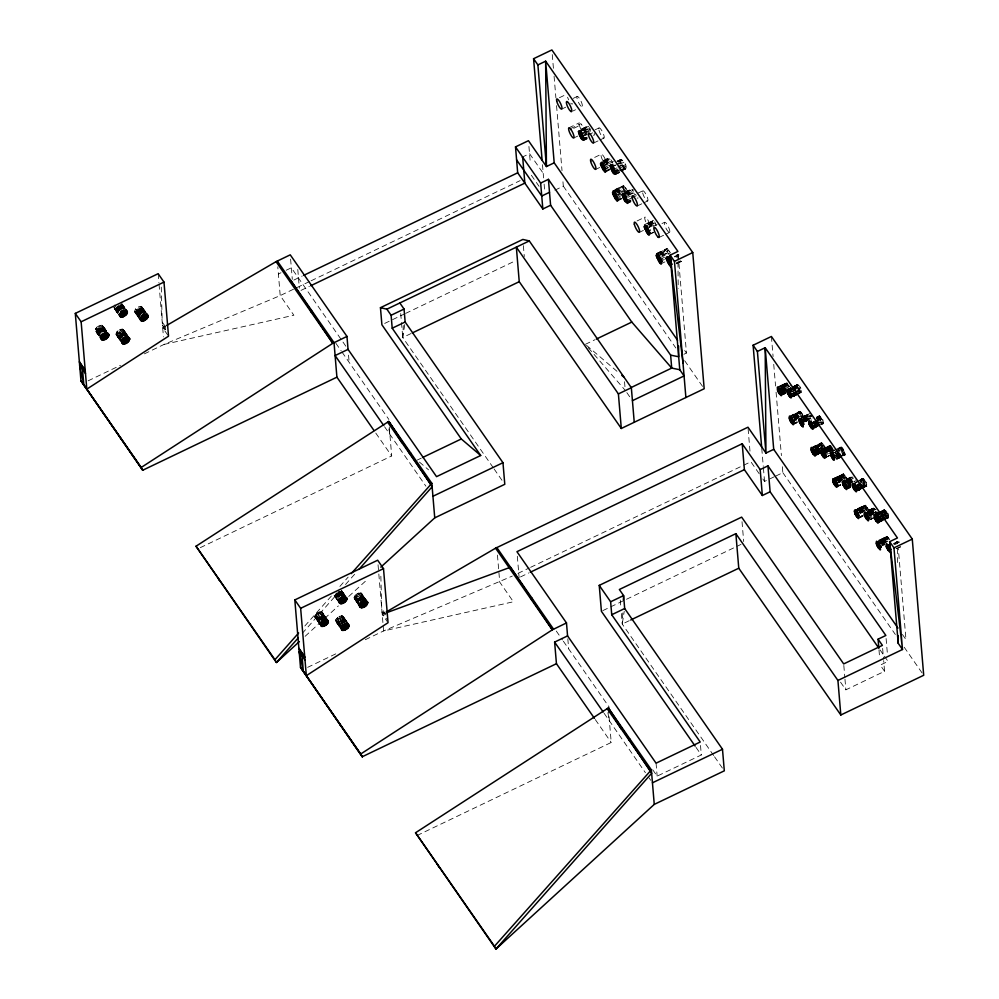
<?xml version="1.0" encoding="UTF-8"?>
<svg xmlns="http://www.w3.org/2000/svg" width="999" height="999" viewBox="0 0 999 999"><rect width="100%" height="100%" fill="white"/><g stroke="black" fill="none" stroke-linecap="round" stroke-linejoin="round"><path stroke-width="0.75" stroke-dasharray="5 3.75" d="M797.277 385.464C802.721 384.215 802.996 402.335 797.277 385.464L793.381 387.662M819.255 415.896C823.651 435.864 826.248 411.925 816.583 417.245M838.286 448.464C842.632 444.255 840.496 454.72 844.954 455.219C845.254 452.085 842.507 444.355 838.336 448.389M862.711 478.409C867.107 498.376 869.717 474.438 860.039 479.757M878.895 514.622L877.996 515.372M881.705 543.556L889.61 539.772L887.437 536.638L886.538 537.4L887.824 541.283L881.243 544.43M625.549 169.53C609.902 148.277 636.113 167.795 621.603 171.416M624.5 191.633C619.343 178.971 629.595 190.747 628.134 195.792M668.231 254.533L666.857 248.601L670.441 252.784L661.226 257.205M676.435 263.786L681.693 261.263L681.93 260.14M493.244 467.707L402.734 337.525L403.296 325.537M713.661 755.519L622.252 624.05L622.814 612.062M106.006 330.357L102.922 325.824C103.684 329.245 98.289 333.092 95.454 330.844L95.342 329.458L97.028 326.96L101.811 325.112L107.929 333.017M127.522 335.477L123.676 329.807C124.438 333.229 119.031 337.075 116.209 334.827L116.084 333.441L117.782 330.944L122.552 329.096L127.835 335.801M320.429 625.024L314.985 617.37C317.807 619.617 323.214 615.771 322.44 612.35L320.479 611.6L318.481 612.187L314.86 615.983L314.985 617.37L320.367 624.962M346.441 621.69L342.744 615.871L348.589 624.275L343.194 616.333C343.956 619.755 338.561 623.601 335.726 621.353L335.614 619.967L337.3 617.469L342.083 615.621L349.026 624.725M411.151 333.491L402.734 337.525L404.932 323.414M629.27 620.679L622.252 624.05L624.225 611.351M124.912 308.778L121.541 304.42L117.919 308.216L114.398 308.516L117.195 312.212M638.124 197.977L637.062 198.127M825.499 450.774C826.51 445.167 817.856 437.699 823.151 448.501M835.414 452.697L834.04 452.385M846.49 481.83C850.174 479.058 838.848 467.307 844.867 479.72M875.249 509.552L869.018 513.274L867.856 508.479L864.972 505.194L866.62 511.013M884.465 509.702C888.86 529.67 891.47 505.731 881.792 511.038M147.565 314.947L141.721 306.556L139.236 306.456L135.502 308.966L134.515 311.413L138.873 318.032M138.299 317.095L134.703 312.038C137.537 314.285 142.932 310.439 142.17 307.018M339.198 601.585L334.59 595.292L337.437 594.742L340.721 591.783L344.255 596.091M367.083 601.473L361.251 593.081L357.742 593.369L355.032 595.491L354.033 597.926L359.228 605.756M358.716 604.882L354.233 598.563C357.055 600.811 362.462 596.965 361.688 593.543M304.845 625.986L331.643 595.729M339.897 586.413L348.151 577.11M302.21 633.428L339.323 591.533M345.517 584.54L356.855 571.74M305.107 636.326L318.868 623.738M324.613 618.506L338.374 605.918M348.701 596.49L367.058 579.72M780.069 390.634L788.798 385.327M790.596 385.589L781.805 390.934L785.813 389.185M793.556 390.609L789.822 392.882L792.457 391.62M794.804 389.847L799.799 386.813L797.165 388.074M797.839 389.373L800.349 387.837L793.768 390.996M794.567 418.144L802.047 413.598L800.424 411.488L791.158 415.871M793.805 419.967L802.597 414.622L802.047 413.598L794.155 417.382M803.096 421.191L811.825 415.884L802.609 420.304M802.334 423.027L809.864 418.431M812.861 423.476L816.608 421.203M817.856 420.454L821.603 418.169L815.022 421.328M814.61 423.788L818.381 421.491M819.642 420.729L822.152 419.193L818.193 421.091M816.857 450.561L824.4 445.979L815.184 450.387L823.85 444.955L815.946 448.738M832.354 447.964L823.613 453.271L832.829 448.863M832.891 448.988L824.1 454.345L828.059 452.46M835.826 453.946L839.56 451.673M840.808 450.911L843.306 449.4L840.671 450.661M835.064 455.769L840.084 452.709M841.345 451.948L843.855 450.412L835.951 454.195M838.074 480.719L845.554 476.173L836.338 480.581M837.312 482.554L846.103 477.197L838.211 480.981M847.826 482.979L854.058 479.183M848.326 484.04L854.595 480.219M856.33 485.989L860.064 483.716M861.313 482.954L865.059 480.681L861.113 482.579M856.817 487.062L861.837 484.003M863.099 483.229L865.609 481.705L862.974 482.967M858.578 512.774L867.307 507.455L859.415 511.238M860.326 513.074L867.856 508.479L858.641 512.899M869.58 514.26L877.06 509.715M868.818 516.096L876.348 511.5M879.32 516.52L883.066 514.248M884.315 513.486L886.812 511.975L884.177 513.236M878.571 518.344L882.342 516.046M883.591 515.284L887.362 512.986L884.727 514.248M881.58 543.294L889.06 538.748L879.844 543.169M882.08 544.355L888.348 540.534M893.818 544.043L898.813 541.008L899.849 543.094M895.591 544.318L899.362 542.02L894.093 544.542M781.593 388.786L787.936 384.965L787.524 383.216L780.943 386.363M793.593 417.807L799.937 413.998L799.712 411.326L788.998 417.295M803.371 420.104L809.702 416.296L811.138 419.443M814.123 449.925L821.727 445.354L813.835 449.138M825.149 451.423L831.48 447.614L831.081 445.854L824.5 449.013M837.1 480.394L843.443 476.573L836.862 479.732M846.852 482.642L853.196 478.833L846.615 481.993M856.605 484.902L860.414 482.617M858.853 511.675L865.196 507.867L857.292 511.65M868.606 513.936L874.937 510.127L874.674 509.165L868.094 512.312M879.345 543.731L886.95 539.16L879.045 542.944M788.236 384.403L779.52 389.61L788.735 385.189M789.272 391.858L791.757 390.372L787.299 392.257M793.006 389.635L799.225 385.914L792.644 389.073M791.52 418.643L801.473 412.699L793.581 416.483M802.534 420.192L811.25 414.985L803.358 418.768M812.312 422.477L816.046 420.242M817.294 419.505L821.028 417.27L817.082 419.168M815.808 448.514L823.276 444.056L815.384 447.839M831.78 447.053L823.076 452.247L832.279 447.839M838.998 450.724L842.731 448.489L838.785 450.387M836.275 480.469L844.979 475.274L834.452 480.319M847.264 481.98L853.496 478.271M860.751 482.005L864.485 479.782L860.539 481.668M859.265 511.013L866.732 506.555L856.205 511.6M882.504 513.299L886.238 511.063L875.711 516.121M879.782 543.056L888.486 537.849L880.594 541.633M779.969 388.511L787.662 384.016L781.081 387.162M790.996 390.022L797.414 386.263M793.243 416.795L799.662 413.049L793.081 416.196M803.021 419.081L809.44 415.334L802.859 418.481M816.645 419.118L819.205 417.619L816.583 418.881M815.047 448.151L821.465 444.393L813.561 448.176M824.799 450.412L831.218 446.653L824.637 449.812M834.502 452.597L838.348 450.337M836.75 479.37L843.168 475.624L836.588 478.771M846.503 481.63L852.921 477.872L852.784 477.072L844.892 480.856M860.102 481.63L862.674 480.132L860.039 481.393M858.503 510.664L864.922 506.905L858.341 510.064M866.982 513.661L874.674 509.165M876.735 515.921L879.295 514.423M880.581 513.673L884.427 511.413M880.256 541.945L886.675 538.199L878.77 541.982M167.695 334.99L162.687 327.797L166.696 325.462M384.877 612.762L382.217 614.323L387.212 621.515M781.443 387.262L788.923 382.942M789.947 390.247L793.693 388.087M794.929 387.362L798.676 385.202L796.041 386.463M793.443 416.296L800.923 411.975L790.396 417.02L800.424 411.488L791.208 415.909M803.221 418.593L809.452 414.985M816.732 418.718L820.479 416.558L816.52 418.444M815.246 447.652L822.726 443.331L812.187 448.376L822.214 442.844L810.976 447.727M839.684 449.213L842.182 447.777L838.236 449.662M836.95 478.871L844.43 474.55L836.538 478.334M846.702 481.131L852.934 477.522M860.189 481.218L863.935 479.058L859.989 480.956M857.454 510.889L866.183 505.844L855.656 510.889M868.456 512.425L874.687 508.816M883.191 511.788L885.688 510.352L879.108 513.498M880.456 541.458L887.936 537.125L880.032 540.909M778.433 388.324L787.524 383.216M789.485 389.847L792.082 388.386M793.031 415.896L799.525 412.25L791.633 416.034M802.809 418.181L809.302 414.535L802.721 417.682M816.483 418.281L819.08 416.82L816.445 418.082M813.536 447.977L821.328 443.593L812.112 448.014L821.503 442.682M824.587 449.513L831.081 445.854M838.186 449.5L840.783 448.039L838.149 449.3M836.538 478.471L843.031 474.825L836.45 477.972M846.29 480.731L852.784 477.072M859.939 480.794L862.537 479.333L853.321 483.741M858.291 509.765L864.784 506.106L858.203 509.265M866.745 512.749L874.537 508.366L867.956 511.513M881.692 512.075L884.29 510.614L879.033 513.136M878.745 541.783L886.538 537.4L879.957 540.546M780.906 386.601L788.423 382.455M790.646 388.861L794.417 386.788M802.672 417.932L808.94 414.473L802.297 417.557M816.208 418.144L819.967 416.071L817.344 417.332M821.94 450.636L830.718 445.791L824.075 448.888M837.924 449.363L841.682 447.29L837.724 449.175M836.4 478.209L843.93 474.063L832.679 478.946M846.153 480.469L853.683 476.323M855.906 482.729L859.677 480.656M860.926 479.957L863.436 478.571L860.801 479.832M858.153 509.502L865.683 505.357L855.156 510.402L865.259 505.132L855.793 509.59M867.906 511.763L874.175 508.304L867.532 511.388M878.92 513.324L885.189 509.865L881.23 511.75M879.907 540.796L887.437 536.638L879.532 540.422M780.956 386.138L786.225 383.329M800.087 418.868L808.004 414.647L802.734 417.095M816.458 417.644L819.093 416.233L816.458 417.495M821.865 450.199L829.782 445.966L824.512 448.426M838.161 448.863L840.796 447.452M832.504 479.87L843.044 474.238L832.517 479.283M846.215 480.007L851.485 477.197L846.215 479.645M859.914 480.157L862.549 478.746L859.927 480.007M856.892 509.74L864.797 505.519L855.594 509.94M867.969 511.301L874.55 507.779L867.969 510.926M876.398 514.26L880.356 512.15M881.667 511.438L884.302 510.027L879.045 512.549M878.645 541.033L886.55 536.813M779.807 386.076L786.688 382.867L777.896 387.5L787.1 383.092M795.229 385.801L797.751 384.49L792.195 387.075M802.984 419.255L803.858 419.093L803.471 416.745L809.777 413.561M817.032 417.157L819.555 415.846L816.62 417.157M823.975 448.826L831.555 444.88M837.474 449.038L841.258 447.065L838.561 448.339M846.94 479.395L851.997 476.76L846.39 479.308M860.489 479.67L863.011 478.359L860.089 479.67M867.432 511.338L875.012 507.392M877.184 513.586L880.981 511.613M882.242 510.964L884.764 509.64L879.207 512.225M879.432 540.372L887.012 536.413L878.895 540.247M781.018 385.651L786.375 382.967M790.771 387.912L786.762 389.922L790.709 388.037M792.107 387.237L797.464 384.54M802.796 416.97L809.477 413.611M824.575 448.301L829.919 445.604M835.189 477.934L843.218 473.901M846.278 479.52L851.623 476.823M858.278 508.553L864.972 505.194M868.031 510.801L874.712 507.442L865.509 511.863M876.448 513.736L880.456 511.713M782.454 394.805L785.002 393.569M793.481 396.441L798.588 393.943L793.256 396.491M816.245 455.194L818.805 453.946L814.972 455.819M836.987 459.016L842.095 456.518M846.428 489.298L850.261 487.425M857.454 490.934L860.014 489.685L855.881 491.608M870.741 519.343L873.301 518.094M877.934 522.839L883.054 520.342M900.161 546.89L896.066 548.701M559.403 97.715L565.983 94.555M573.189 98.389L577.135 96.491M561.788 109.078L565.734 107.18M572.927 111.001L575.561 109.74M568.818 127.86L579.345 122.815M570.342 128.721L580.869 123.676L581.568 124.575A5.644 1.399 64.4 0 1 584.353 132.917M573.676 128.359L581.568 124.575M278.384 274.001L280.981 272.752M286.151 270.279L291.333 267.794L348.052 349.375M521.765 157.367L529.545 153.646L543.206 173.302M581.318 129.146L587.899 125.986M581.705 129.083L588.286 125.936M582.429 128.908L587.699 126.386M579.595 130.632L588.798 126.224M582.405 129.633L587.674 127.11M581.543 130.619L588.124 127.472M581.256 131.244L589.16 127.46L590.596 131.294M583.553 130.894L588.811 128.371M584.228 131.169L589.497 128.646M581.63 133.292L590.846 128.871M584.727 132.48L589.984 129.957M573.826 137.962L577.772 136.076M584.952 133.304L590.222 130.782M584.015 134.44L586.65 133.179M595.067 129.82L599 127.947M584.253 135.277L586.888 134.016M584.702 135.727L587.337 134.465M588.636 134.715L592.594 132.817M583.716 138.424L586.351 137.163M583.491 139.023L587.437 137.125M583.878 139.41L586.513 138.149M582.804 140.272L586.75 138.374M583.853 140.122L586.488 138.861M583.653 140.522L587.599 138.636M293.818 280.082L302.21 276.061M88.087 380.844L120.454 365.322M144.38 353.858L164.086 344.418L280.207 295.592L295.629 288.199M593.531 143.069L598.763 140.559M600.074 139.922L604.008 138.049M297.04 287.525L309.665 281.468M311.064 280.806L520.129 180.619M300.999 290.397L309.39 286.376M594.667 157.405L601.236 154.258A5.644 1.399 64.4 0 1 605.282 159.316A5.644 1.399 64.4 0 1 605.869 164.41M603.184 160.589L609.765 157.442M602.984 160.989L609.565 157.842M604.083 160.827L609.353 158.304M601.648 162.338L609.54 158.554M604.72 161.451L609.989 158.928M604.445 162.063L611.026 158.916M602.784 163.611L610.689 159.828M603.471 163.886L611.363 160.102L612.462 162.737M606.131 163.486L611.4 160.964M603.958 165.185L611.85 161.401M595.741 169.393L599.675 167.507M604.195 166.021L608.141 164.123M609.452 163.499L613.398 161.601M554.87 190.185L563.311 186.139L562.799 179.945M616.97 161.264L620.916 159.365M617.345 161.201L621.291 159.316M604.795 167.357L608.753 165.459M618.081 161.039L620.704 159.778M617.869 161.501L621.815 159.603M618.056 161.751L620.691 160.489M618.493 162.113L622.439 160.227M605.244 168.681L607.879 167.42M605.968 168.931L608.603 167.67M612.612 166.171L615.247 164.91M616.558 164.286L623.139 161.126M613.299 166.446L615.921 165.185M617.245 164.548L621.191 162.662M605.744 170.854L609.69 168.968M619.917 164.148L623.863 162.263M605.981 171.091L609.927 169.193M605.719 171.578L609.677 169.68M605.194 172.015L609.14 170.117M617.969 166.696L624.55 163.536M614.348 169.118L616.982 167.857M618.294 167.22L622.24 165.335M622.527 166.134L625.162 164.872M615.034 170.392L617.669 169.131M618.98 168.494L622.926 166.608M615.122 171.229L617.757 169.967M623.014 167.445L625.649 166.184M615.746 171.516L619.692 169.63M615.459 172.415L619.405 170.517M620.729 169.892L625.986 167.37M620.441 170.504L624.387 168.619M615.621 173.401L619.567 171.503M620.891 170.879L626.148 168.356M621.078 171.129L625.024 169.231M615.022 174.575L620.279 172.053M615.396 174.513L619.343 172.627M615.222 189.485L623.126 185.702M612.387 191.146L623.501 185.639M613.448 190.996L623.975 185.951M616.321 189.972L622.901 186.813M614.073 191.621L624.612 186.576M615.159 191.583L623.064 187.8M614.772 192.52L625.299 187.475M616.82 192.145L623.401 188.986M615.496 193.656L626.023 188.611M618.631 192.819L623.888 190.297M616.183 194.93L620.129 193.044M621.44 192.407L626.71 189.885M617.919 194.78L620.554 193.519M625.049 192.045L632.017 188.836M616.783 196.266L620.741 194.38M623.538 193.069L631.43 189.286M625.961 192.283L631.218 189.76M626.148 192.532L631.405 190.01M623.95 194.156L633.166 189.748M617.282 197.577L621.228 195.679M622.539 195.055L627.809 192.532M624.987 194.143L632.891 190.359L632.729 189.373M627.285 193.806L632.554 191.284M617.619 198.764L620.254 197.502M625.337 195.329L633.229 191.546L632.891 190.359M617.832 199.725L620.466 198.464M627.996 194.93L634.577 191.783M617.807 200.437L621.765 198.551M628.458 195.379L633.716 192.857L633.229 191.546M617.607 200.836L622.489 198.376M627.747 197.352L630.381 196.091M637.487 193.356L642.732 190.846M631.93 196.291L635.876 194.393M627.11 200.137L631.056 198.252M632.367 197.615L636.326 195.729M627.447 201.323L630.082 200.062M627.222 201.923L631.168 200.025M627.609 202.31L630.244 201.049M627.597 203.022L630.219 201.761M627.06 203.459L631.006 201.573M627.434 203.409L630.069 202.148M384.677 323.426L404.22 314.061M405.619 313.399L515.921 260.539M637.262 205.969L642.507 203.459M643.806 202.834L647.739 200.949M637.05 220.954L644.967 217.158M644.293 224.75L653.508 220.342M647.302 223.439L652.559 220.916M648.026 223.264L653.296 220.742M647.827 223.726L653.084 221.204M648.014 223.988L654.595 220.829M648.451 224.35L653.721 221.828M646.852 225.599L654.757 221.815L656.193 225.649M649.15 225.25L655.731 222.103M649.825 225.524L655.094 223.002M647.24 227.647L655.132 223.863M649 227.46L655.581 224.313M639.422 232.317L643.381 230.419M653.184 226.398L657.13 224.513M661.962 223.564L664.597 222.302M649.712 233.991L653.671 232.093M649.462 234.478L653.408 232.592M659.078 237.437L664.347 234.915M665.659 234.29L669.605 232.392M656.331 253.646L666.857 248.601M656.705 253.584L667.232 248.539M658.753 252.784L666.645 249.001M657.18 253.908L667.707 248.851M656.106 254.757L666.633 249.713M660.439 253.259L668.343 249.475M660.214 253.858L666.795 250.699M658.503 255.432L669.043 250.387M659.24 255.669L667.132 251.885M661.862 255.294L669.755 251.511M662.362 255.719L667.619 253.197M660.576 259.153L664.522 257.255M661.738 260.727L664.372 259.465M674.362 256.568L679.632 254.046L680.319 255.332L676.373 257.218M674.824 257.018L677.459 255.756L676.96 254.458M660.963 263.798L664.909 261.913M676.66 262.662L680.606 260.776M676.847 262.924L681.693 261.263M676.635 263.386L681.905 260.864M585.339 344.343L594.904 339.76M200.312 547.652L391.695 455.956L389.198 426.211M417.132 460.127L421.266 458.141M683.853 354.295L686.45 353.047L678.046 252.959M780.968 385.776L786.225 383.254M781.031 386.725L787.612 383.579M781.58 387.45L789.472 383.666M781.355 388.124L787.936 384.965L788.81 387.1M780.431 389.81L788.323 386.026M781.38 389.997L789.285 386.213M782.229 390.247L784.864 388.986M782.779 391.271L785.414 390.01M784.889 390.859L780.943 392.757L784.989 391.221M792.032 387.4L797.289 384.877M783.341 392.17L785.976 390.909M790.783 388.986L794.729 387.088M785.164 391.82L781.218 393.718L785.214 392.12M790.833 389.423L794.779 387.525M782.592 393.519L785.214 392.257M782.667 393.881L785.301 392.619M788.698 390.959L791.333 389.697M785.726 392.744L780.456 395.267L785.926 392.857M785.276 393.206L782.654 394.468L785.214 393.331M795.054 388.486L797.689 387.225M781.168 395.429L785.114 393.544M791.495 391.433L795.441 389.535M795.566 391.433L800.836 388.911M792.532 393.531L796.478 391.633M794.642 393.119L790.696 395.017L794.742 393.481M795.966 392.482L801.223 389.96L795.766 391.958M793.094 394.43L797.052 392.532M798.863 392.182L801.498 390.921L796.103 392.969M792.332 395.779L797.602 393.256M795.054 394.88L791.096 396.765L795.042 395.092M796.365 394.243L801.635 391.72L796.303 393.843M792.844 396.266L798.101 393.743M791.083 397.352L795.029 395.467M796.353 394.83L801.61 392.307L796.353 394.543M789.472 416.308L800.012 411.263M793.356 417.157L799.937 413.998L801.36 417.145M793.743 418.206L800.324 415.06M794.704 418.406L802.597 414.622L803.471 416.745M794.23 419.28L800.811 416.133L793.93 418.606M793.868 420.104L799.138 417.582M800.449 416.958L803.084 415.696M801.585 417.395L808.466 414.185L798.95 418.656M792.944 421.79L796.89 419.892M802.796 418.044L809.377 414.897M793.343 423.551L797.302 421.653M792.869 424.525L796.815 422.627M801.81 420.079L809.702 416.296M793.169 424.463L797.115 422.577M803.521 420.492L810.102 417.345M804.47 420.691L811.051 417.532M802.684 422.202L810.589 418.419L803.696 420.904M804.957 421.765L812.861 417.982M816.845 419.842L819.48 418.581M811.076 423.214L813.698 421.953M811.975 423.414L814.61 422.152M815.921 421.528L819.879 419.63M812.936 423.613L816.882 421.715M813.785 423.863L817.731 421.965M814.734 424.051L822.639 420.267M307.617 667.357L335.764 653.87M365.309 639.71L383.604 630.943L512.35 576.061M813.011 425.512L815.646 424.25M816.957 423.613L820.903 421.728M812.499 426.361L816.445 424.475M817.756 423.838L823.026 421.316L820.291 422.315M814.897 425.786L818.843 423.888M815.396 426.061L819.342 424.175M820.666 423.539L823.301 422.277L817.894 424.325M815.459 426.498L819.405 424.612M815.534 426.86L819.48 424.975M820.791 424.338L823.426 423.077L820.766 424.138M815.958 426.985L819.904 425.099M812.724 429.046L816.67 427.147M517.969 573.376L529.183 567.994M530.594 567.332L750.873 461.763L759.415 474.05M520.516 576.923L528.908 572.902M811.275 447.664L821.802 442.619M814.222 450.187L822.127 446.403M816.033 450.636L822.614 447.477L815.721 449.962M824.887 447.053L814.347 452.097L819.817 450.099M816.57 451.66L819.205 450.399M821.028 449.925L830.244 445.504L824.787 448.064M814.747 453.146L818.693 451.248M817.145 452.559L819.779 451.298M824.575 449.375L831.156 446.216L822.502 451.348L831.717 446.94M815.022 454.108L818.968 452.21M816.383 453.908L819.018 452.647M816.47 454.27L819.093 453.009M816.882 454.395L819.517 453.134M816.445 454.857L819.08 453.596M824.899 450.761L831.48 447.614M825.299 451.823L831.88 448.663L832.904 450.761M762.836 478.971L764.547 481.431L774.387 476.71M775.798 476.036L782.841 472.652L782.317 466.471M825.786 452.897L832.367 449.737L824.1 452.722M829.37 451.823L834.64 449.3M837.012 449.013L833.066 450.911L837.199 448.976M830.731 452.11L841.258 447.065M824.5 455.394L828.446 453.509M833.528 452.909L837.474 451.011M834.602 452.959L841.183 449.8M824.887 457.742L828.833 455.856M825.736 457.505L829.682 455.606M835.002 454.008L838.948 452.11M835.127 455.906L840.396 453.384M841.707 452.747L844.342 451.486M836.038 456.106L839.984 454.208M836.837 456.331L840.783 454.433M842.095 453.808L844.729 452.547L842.007 453.546M836.6 457.005L840.559 455.107M837.112 457.28L841.058 455.394M842.369 454.757L845.004 453.496L842.307 454.52M837.162 457.717L841.108 455.831M837.237 458.079L841.183 456.193M842.507 455.556L845.142 454.295L842.469 455.357M836.35 458.841L841.608 456.318M836.762 459.065L842.02 456.543M837.062 459.003L842.319 456.481M832.979 478.883L843.518 473.838M837.249 480.781L843.83 477.634M837.736 481.855L844.317 478.708L837.437 481.181M837.374 482.679L842.644 480.157M843.955 479.532L846.59 478.271M838.286 482.879L840.921 481.618M844.467 480.731L852.359 476.948M846.278 480.594L854.182 476.81M845.017 481.655L852.921 477.872M844.205 482.567L853.421 478.159M840.783 484.815L836.837 486.713L840.721 484.94M836.675 487.037L840.621 485.152M846.091 482.842L852.671 479.682M847.002 483.041L853.583 479.882L854.62 481.98M847.951 483.229L855.856 479.445M847.489 484.115L854.07 480.956L845.803 483.941M848.438 484.303L852.397 482.417M853.708 481.78L856.343 480.519M848.039 485.139L850.661 483.878M846.203 486.625L850.149 484.727M855.531 482.355L859.477 480.469M847.289 486.663L849.924 485.402M850.424 485.689L847.789 486.95L850.474 485.989M847.839 487.387L850.474 486.126M850.561 486.488L847.926 487.749L850.549 486.7M848.351 487.874L850.973 486.613M847.914 488.336L850.536 487.075M847.439 488.723L850.374 487.412M856.755 485.289L860.701 483.404M855.918 487L858.553 485.739M859.877 485.102L863.823 483.216L859.689 484.702M856.88 487.187L862.149 484.665M863.461 484.04L866.096 482.779M856.468 488.024L859.103 486.763M860.414 486.126L864.372 484.24L860.214 485.739M855.956 488.873L858.591 487.612M859.902 486.988L866.483 483.828L855.569 487.824M602.809 610.626L735.439 547.065M736.837 546.403L741.021 544.393M857.042 488.923L859.677 487.662M860.988 487.025L864.934 485.139L860.776 486.688M856.23 489.835L858.865 488.573M864.123 486.051L866.757 484.79L864.06 485.814M854.969 490.896L860.226 488.374M861.55 487.749L865.496 485.851M856.355 490.634L860.314 488.736M861.625 488.111L866.895 485.589L864.222 486.65M858.104 490.122L863.361 487.599M857.654 490.584L860.289 489.323M857.367 508.916L865.259 505.132M859.003 512.075L865.584 508.916M859.49 513.149L866.071 509.989L859.19 512.475M860.439 513.336L864.397 511.451M865.708 510.814L868.343 509.552M865.409 513.136L874.612 508.728M859.927 516.783L862.562 515.521M867.282 513.224L876.485 508.816M860.351 516.908L862.974 515.646M858.591 517.994L862.537 516.108M868.356 513.274L874.937 510.127L876.935 514.173M859.739 517.694L863.398 515.871M869.167 513.498L875.748 510.352M867.444 514.96L875.336 511.176M869.704 514.522L876.285 511.363M867.919 516.033L875.823 512.25L867.557 515.222M870.191 515.596L874.15 513.698M875.461 513.074L878.096 511.813M874.237 514.685L878.183 512.799M873.775 515.072L877.721 513.186M875.973 514.273L879.919 512.387M873.763 515.659L877.709 513.773M875.161 515.397L877.784 514.135M868.343 520.254L872.289 518.356M876.797 516.158L879.432 514.897M880.743 514.273L884.689 512.375M870.516 519.38L873.451 518.069M877.184 517.207L879.819 515.946M881.143 515.322L885.089 513.424M879.457 516.783L883.416 514.885M877.671 518.281L880.306 517.02M881.63 516.396L885.576 514.497L881.443 515.996M878.633 518.481L882.579 516.583M883.903 515.959L887.849 514.06M880.344 518.906L884.29 517.007M885.601 516.383L888.236 515.122L885.514 516.121M878.795 520.204L881.43 518.943M882.741 518.319L886.687 516.421L882.529 517.981M881.93 519.23L877.984 521.116L881.98 519.53M879.857 521.416L882.479 520.154M883.803 519.517L887.749 517.632L883.615 519.343M883.366 519.98L878.096 522.502L883.278 520.154M884.677 519.355L888.623 517.457L884.689 519.13M877.634 522.902L883.203 520.317M878.82 540.259L887.012 536.413M880.756 543.356L887.337 540.209M881.792 545.454L884.415 544.193M893.543 543.531L898.813 541.008M894.455 543.718L897.09 542.457L896.69 541.408M896.515 548.726L900.461 546.828L896.578 548.601M417.02 835.526L611.213 742.482L608.603 711.375M652.722 769.767L657.155 776.136L701.31 754.969L700.461 744.892M840.546 682.18L845.866 689.834L884.565 671.291L883.665 660.614M777.172 387.337L786.65 382.867M786.925 389.598L790.996 387.674M792.344 387.038L797.751 384.49M816.845 417.12L819.555 415.846M846.49 479.283L853.258 476.098M860.314 479.632L863.011 478.359M868.243 510.576L873.663 508.029M873.938 514.747L877.996 512.837M879.357 512.187L884.764 509.64M792.382 396.765L794.967 395.592M793.331 424.138L797.214 422.365M816.433 454.895L819.018 453.721M837.187 458.753L842.369 456.393M847.889 488.374L850.474 487.2M857.641 490.634L860.226 489.448M859.889 517.407L862.474 516.233M884.577 519.567L888.461 517.794L884.065 519.667M792.944 396.316L798.413 393.906M816.995 454.445L819.729 453.246M825.374 457.305L829.482 455.494M836.45 458.891L841.92 456.481M858.203 490.184L863.673 487.774M857.716 518.169L863.186 515.759M870.204 519.218L872.939 518.006M877.222 522.677L882.691 520.267M782.667 393.956L785.289 392.844M815.534 427.01L819.467 425.337M820.791 424.775L823.413 423.663M815.147 454.907L819.093 453.234M837.237 458.229L841.183 456.555M842.494 456.006L845.117 454.882M836.85 486.126L840.796 484.453M857.679 490.072L862.936 487.849M864.247 487.287L866.87 486.176M858.603 517.407L862.549 515.734M883.366 519.692L878.109 521.928L888.635 516.87L883.316 518.993M782.716 393.643L785.464 392.507M792.469 395.891L797.976 393.618M815.646 426.685L819.779 424.975M816.508 454.033L819.267 452.884M837.349 457.904L841.483 456.193M847.976 487.512L850.723 486.363M857.716 489.76L860.476 488.623M861.862 488.049L865.996 486.338M878.096 521.615L882.229 519.905M790.971 395.966L794.967 394.38M815.434 426.261L819.43 424.675M816.345 453.571L819.018 452.51M837.137 457.48L841.133 455.894M857.554 489.298L862.886 487.175M793.306 394.692L797.464 393.069M815.109 426.049L819.267 424.425M836.812 457.267L840.971 455.644M847.427 486.85L850.199 485.764M858.566 488.561L862.724 486.938M869.18 518.131L871.952 517.057M816.096 452.634L818.793 451.61M836.9 456.568L840.958 455.032M847.552 486.113L850.249 485.089M880.406 519.143L884.465 517.607M885.813 517.095L888.511 516.071M782.991 391.608L785.763 390.572M792.744 393.868L796.902 392.307M816.795 451.998L819.567 450.961M836.25 456.443L840.409 454.882M848.251 485.477L851.023 484.44M856.618 488.249L859.39 487.212M868.618 517.282L871.39 516.246M878.371 519.53L881.143 518.493M882.005 545.791L884.777 544.755M783.278 390.709L786.013 389.71M790.309 393.956L794.405 392.457M793.918 420.242L796.653 419.243M821.178 449.6L825.274 448.101M385.139 613.249L382.217 614.323L387.088 619.368M835.176 456.031L840.634 454.033M837.424 482.817L840.159 481.818M781.056 391.133L785.202 389.622M794.43 419.667L797.202 418.656M813.985 424.238L818.144 422.727M814.847 451.523L819.005 450.012M835.688 455.457L842.619 452.947M837.936 482.242L840.708 481.231M847.689 484.49L850.461 483.491M856.056 487.25L858.828 486.251M869.442 515.784L872.214 514.772M881.967 517.032L886.125 515.521M881.443 544.817L884.215 543.806M781.93 389.573L786.051 388.087M791.683 391.833L795.803 390.347M813.473 423.189L817.607 421.703M855.556 486.188L858.316 485.202M877.309 517.482L880.069 516.483M880.943 543.768L887.824 541.283M804.457 421.878L807.392 420.829M164.086 344.418L293.868 315.247L280.207 295.592L277.784 266.795M165.347 329.645L162.5 325.524L165.085 326.198L165.347 329.645L162.687 327.797M382.018 612.05L384.603 612.724L384.865 616.171L382.018 612.05L386.138 615.809M791.395 390.447L790.484 389.735M868.655 513.349L867.744 512.637M593.331 135.227L594.393 135.077L594.243 133.379M162.5 325.524L165.135 327.148M586.525 345.342L617.107 371.391M419.418 462.062L428.546 469.842M141.109 313.624L136.276 308.154L140.447 314.148M117.457 306.356L120.355 309.64M122.615 336.426L117.782 330.944L121.953 336.938M336.988 592.882L339.885 596.166M101.861 332.442L97.028 326.96L102.872 335.352M142.095 313.012L137.2 307.43L143.044 315.821M118.406 305.682L121.341 309.028M362.6 600.649L356.73 593.955L362.562 602.347L355.806 594.667L361.638 603.071L355.032 595.491L359.528 603.408M123.589 335.801L118.706 330.219L122.877 336.213M337.937 592.195L340.871 595.554M102.847 331.818L97.952 326.236L102.123 332.23M343.119 622.327L338.224 616.745L344.068 625.137L337.3 617.469L343.144 625.861L336.526 618.281L341.783 627.534L335.951 619.13L341.446 628.359L335.614 619.967L341.558 629.745L335.726 621.353L341.109 628.945M324.325 620.579L317.482 612.762L323.314 621.153L316.558 613.486L322.39 621.878L315.771 614.298L321.041 623.538L315.197 615.147L320.691 624.375L314.86 615.983L318.981 622.514M140.759 318.206L135.502 308.966L142.12 316.546M116.646 307.143L119.48 310.389M122.265 341.009L117.008 331.755L123.614 339.335M336.163 593.668L338.998 596.915M100.012 334.378L96.254 327.772L100.974 333.179M588.336 347.789L625.249 390.359M143.107 312.562L138.212 306.855L142.382 312.849M119.418 305.145L122.365 308.579M338.948 591.67L341.883 595.104M104.845 332.517L98.963 325.662L103.134 331.656M142.82 312.724L141.371 310.09L143.207 312.25M122.065 308.741L120.629 306.106L122.452 308.266M362.337 599.25L360.901 596.615L363.648 599.85M124.313 335.514L122.877 332.879L125.624 336.114M341.596 595.267L340.147 592.632L342.894 595.866M103.571 331.531L102.123 328.896L104.87 332.13M343.843 622.04L342.395 619.405L344.23 621.565M323.089 618.056L321.641 615.421L324.4 618.656M144.093 312.312L139.236 306.456L143.406 312.45M120.429 304.82L123.352 308.329M339.96 591.333L344.817 597.202L340.647 591.208M126.573 336.288L120.742 329.245L126.573 337.637L119.718 329.645L123.876 335.639M105.819 332.292L99.987 325.262L104.995 332.455M144.593 312.475L141.945 309.24L143.619 311.638M364.123 599L361.476 595.766L363.973 599.363M123.851 308.491L121.204 305.257L123.701 308.853M127.86 337.425L123.451 332.03L125.949 335.627M345.617 621.79L342.969 618.556L345.479 622.152M106.231 332.367L102.697 328.047L105.207 331.643M324.875 617.807L322.227 614.572L324.725 618.169M144.98 312.287L140.21 306.268L144.38 312.262M366.883 601.361L361.888 594.168L367.532 601.935L361.251 593.081L366.408 601.223L359.727 592.794L365.559 601.186L358.753 592.981L364.598 601.373L357.742 593.369L363.574 601.773M121.366 304.695L124.226 308.304M340.884 591.221L344.705 596.028M127.435 336.288L121.703 329.058L127.547 337.45M105.732 331.094L100.961 325.075L105.956 332.267M144.818 311.676L142.283 308.404L144.793 312M366.034 600.387L361.813 594.929L365.984 600.923M345.279 596.403L341.059 590.946L345.229 596.94M127.16 335.564L123.789 331.193L127.123 335.989M348.376 624.263L343.306 617.719L345.816 621.316M106.418 331.581L103.034 327.21L107.205 333.204M322.565 613.736L327.622 620.279M855.181 482.879L855.743 483.603M354.67 599.025L357.467 602.722M135.152 312.5L140.734 319.905M334.852 596.266L336.713 598.738M336.176 621.815L340.821 627.996M116.646 335.289L120.367 340.234M315.422 617.832L318.219 621.54M95.904 331.306L100.549 337.487M145.592 312.088L142.358 307.642L145.692 312.437M345.167 595.729L341.134 590.184L346.978 598.576M122.415 304.77L124.838 308.104M343.381 616.97L348.226 623.613M123.864 330.444L127.897 335.989M322.64 612.974L328.284 620.741L322.003 611.888L327.16 620.029L320.479 611.6L326.311 619.992L319.505 611.788L325.349 620.179L318.481 612.187L322.652 618.181M103.109 326.461L106.344 330.894M337.063 599.637L334.378 595.841L338.486 601.773M117.545 313.112L113.961 308.054L117.732 313.311M119.793 339.885L116.209 334.827L121.204 342.02M99.051 335.901L95.454 330.844L98.789 335.639M902.422 634.465L905.968 639.572L898.338 548.726M782.841 472.652L895.354 634.49M904.22 647.24L923.7 675.274M684.677 350.499L686.45 353.047M563.311 186.139L675.836 347.977M684.69 360.714L703.296 387.475M880.044 649.899L883.591 654.994M884.477 656.268L888.024 661.375L880.256 665.097L884.565 671.291M531.356 175.25L539.035 186.301M626.848 392.644L630.831 398.376M714.547 756.792L723.426 769.555M696.016 747.364L701.31 754.969M494.13 468.993L502.122 480.482M556.281 631.043L562.474 639.947M563.349 641.221L609.365 707.404M604.095 713.274L645.416 772.702M648.938 777.759L650.699 780.281M335.864 343.244L341.183 350.874M342.058 352.147L388.873 419.48M595.317 719.605L611.213 742.482M384.578 426.748L425.899 486.176M375.786 433.079L391.695 455.956M386.089 614.86L381.73 608.591L380.781 573.501M360.577 592.832L366.408 601.223M360.901 596.615L362.562 599.013M361.788 599.825L360.115 597.427L361.526 600.037M360.864 600.549L359.19 598.151L360.577 600.711M359.852 601.123L358.191 598.726L359.565 601.236M355.032 595.491L360.027 602.684M360.289 604.732L354.445 596.341L359.952 605.569L354.108 597.177L359.877 606.331M356.193 599.313L358.691 602.909M165.085 326.198L162.213 322.065L161.226 285.452M357.367 602.734L354.033 597.926L359.203 605.669M341.333 590.297L346.778 597.951M341.496 591.246L344.83 596.041M340.721 591.783L343.219 595.379M145.891 312.55L141.721 306.556L145.417 312.375M339.672 591.396L343.007 596.191M141.059 306.306L145.217 312.3M340.147 592.632L342.645 596.228M338.649 591.783L341.159 595.379M341.034 595.841L339.373 593.443L340.771 596.053M141.371 310.09L143.044 312.487M338.474 593.568L340.147 595.966M142.258 313.299L140.597 310.901L141.995 313.511M336.725 593.081L339.223 596.678M339.098 597.14L337.437 594.742L338.811 597.252M141.334 314.023L139.673 311.626L141.046 314.185M335.939 593.906L338.449 597.502M335.364 594.755L337.038 597.152M140.335 314.598L138.661 312.2L140.035 314.722M335.439 595.329L337.113 597.727M135.502 308.966L139.673 314.96M140.135 316.196L137.637 312.6L139.723 316.283M339.123 602.347L334.116 595.142L339.31 602.971M139.098 315.809L134.927 309.815L140.422 319.043M136.676 312.787L139.173 316.383M138.761 316.646L134.59 310.652L138.699 317.183M135.827 312.749L138.324 316.346M140.347 319.805L134.515 311.413L140.547 320.429M342.083 615.621L347.914 624.013L341.233 615.584L347.065 623.975L340.259 615.771L346.091 624.163L339.235 616.171L345.067 624.562M342.395 619.405L344.068 621.803M121.428 303.034L125.587 309.028M124.95 308.454L122.452 304.857L124.663 308.391M343.281 622.627L341.621 620.229L343.019 622.827M121.978 304.72L124.475 308.316M121.541 304.42L124.038 308.017M121.129 304.683L123.626 308.279M342.357 623.339L340.696 620.941L342.07 623.513M120.155 304.87L122.652 308.466M120.629 306.106L122.29 308.504M119.967 306.456L121.628 308.866M336.526 618.281L342.357 626.673M121.516 309.315L119.843 306.918L121.254 309.528M341.159 625.511L338.661 621.915L340.746 625.599M118.119 305.844L120.629 309.44M120.592 310.04L118.918 307.642L120.305 310.202M340.197 625.699L337.687 622.102L339.835 625.686M336.85 622.065L339.348 625.661M117.195 306.568L121.366 312.562M119.58 310.614L117.919 308.216L119.293 310.726M116.421 307.38L118.918 310.976M118.556 311.014L116.895 308.616L118.981 312.287M115.847 308.229L118.344 311.825M118.419 312.4L115.921 308.803L118.057 312.387M113.836 306.668L118.007 312.662M115.072 308.766L117.57 312.362M113.761 307.417L117.095 312.225M321.328 611.638L326.723 619.73M128.034 336.438L123.227 329.358L127.647 336.326M122.552 329.096L128.384 337.487M321.641 615.421L323.314 617.819M322.54 618.631L320.866 616.233L322.277 618.843M122.877 332.879L125.375 336.476M321.616 619.355L319.942 616.957L321.328 619.517M123.764 336.101L122.09 333.703L123.501 336.301M320.604 619.929L318.931 617.532L320.317 620.054M315.771 614.298L319.942 620.292M319.58 620.329L317.907 617.931L320.005 621.615M121.828 337.4L120.167 335.002L121.541 337.512M316.945 618.119L319.443 621.715M117.008 331.755L122.84 340.147M316.096 618.081L318.594 621.678M319.792 623.938L314.785 616.745L319.955 624.475M120.804 337.787L119.143 335.389L121.229 339.073M121.428 339.81L116.421 332.605L121.928 341.833M120.667 339.173L118.169 335.577L120.305 339.161M120.255 339.435L116.084 333.441L120.205 339.985M117.32 335.539L119.818 339.136M121.853 342.595L116.009 334.203L119.455 339.36M106.643 331.368L102.472 325.362L106.169 331.181M101.811 325.112L105.969 331.106M102.123 328.896L104.62 332.492M103.009 332.118L101.349 329.72L102.747 332.317M101.086 333.416L99.413 331.019L100.787 333.529M96.254 327.772L102.085 336.163M100.062 333.803L98.389 331.406L99.775 333.866M101.511 337.025L95.679 328.621L101.174 337.849M99.925 335.189L97.415 331.593L99.563 335.177M99.513 335.452L95.342 329.458L99.45 336.001M96.578 331.556L99.912 336.351M99.438 336.213L95.267 330.219L100.424 337.949M341.72 590.696L346.328 597.489M122.19 304.171L125.275 308.703M114.623 308.716L118.931 315.16M341.233 590.259L345.666 597.24M335.002 595.804L337.475 599.725M114.66 307.979L117.133 311.9M335.277 594.992L336.863 597.714M115.747 308.466L118.107 312.425M335.776 594.143L337.287 596.79M114.76 304.982L118.506 311.588M357.167 599.125L358.554 601.573M339.685 621.528L341.059 624.038M338.449 594.168L339.822 596.728M121.166 334.415L122.552 336.988M677.459 255.756L678.059 257.093M633.716 192.857L634.328 194.193M897.09 542.457L897.577 543.531M607.879 712.699L609.39 720.891M388.861 428.908L389.872 434.365M886.101 638.511L887.387 653.746M882.641 648.426L883.541 659.09M878.983 649.85L879.62 657.479M843.818 665.446L844.842 677.634M844.967 679.158L845.866 689.834M771.403 336.476L773.089 356.593M773.738 364.335L775.561 386.001M776.086 392.182L781.405 455.631M761.762 448.376L763.286 466.408M763.411 467.907L764.547 481.431M748.101 428.721L749.987 451.248M742.02 521.715L743.693 541.533M624.525 381.718L625.137 388.911M656.068 763.174L657.155 776.136M620.242 600.012L620.866 607.517M621.378 613.536L622.252 624.05M552.272 54.595L553.434 68.519M554.083 76.261L555.906 97.927M556.555 105.657L562.012 170.654M542.482 164.673L543.593 177.934M544.118 184.103L544.755 191.82M528.933 146.453L530.319 162.899M567.819 638.773L568.668 648.851M523.376 245.654L524.288 256.531M517.332 556.256L519.118 577.597M497.452 555.082L499.725 582.117L513.386 601.773L383.604 630.943L378.808 573.826M400.711 313.486L401.348 320.991M401.473 322.502L402.734 337.525M378.047 564.76L378.683 572.315M348.539 355.132L349.138 362.325M297.789 269.48L299.35 288.187M290.609 259.153L292.307 279.308M158.154 273.701L158.916 282.767M159.041 284.278L163.449 336.863M897.514 548.788L897.614 562.737M677.934 254.52L677.984 260.714M677.996 262.262L678.184 288.599M649.6 227.322A5.644 1.399 64.4 0 1 649.075 227.023M645.729 221.753A5.644 1.399 64.4 0 1 645.204 217.083A5.644 1.399 64.4 0 1 648.813 221.766A5.644 1.399 64.4 0 1 649.974 227.26M602.609 160.19A5.644 1.399 64.4 0 1 601.336 154.196M580.719 128.746A5.644 1.399 64.4 0 1 579.108 123.539A5.644 1.399 64.4 0 1 580.869 123.676M571.416 103.796A5.644 1.399 64.4 0 1 570.779 103.172M568.681 99.863A5.644 1.399 64.4 0 1 567.582 97.215M572.527 103.634A5.644 1.399 64.4 0 1 571.94 104.083M798.176 384.715L795.666 386.089L798.176 384.715M581.243 106.356L579.919 104.833A5.644 1.399 64.4 0 1 576.972 96.716A5.644 1.399 64.4 0 1 581.181 101.548A5.644 1.399 64.4 0 1 581.243 106.356M668.706 232.168L667.382 230.632A5.644 1.399 64.4 0 1 664.435 222.527A5.644 1.399 64.4 0 1 668.643 227.347A5.644 1.399 64.4 0 1 668.706 232.168M598.938 130.045A5.644 1.399 64.4 0 0 603.633 138.099A5.644 1.399 64.4 0 0 601.947 130.832A5.644 1.399 64.4 0 0 598.938 130.045M642.669 192.944A5.644 1.399 64.4 0 0 647.364 200.999A5.644 1.399 64.4 0 0 645.679 193.731A5.644 1.399 64.4 0 0 642.669 192.944"/><path stroke-width="1.5" d="M830.256 453.084C835.688 451.848 835.976 469.955 830.256 453.084L832.891 451.823M578.458 131.518C580.294 128.384 583.753 137.088 583.878 139.41C582.105 142.457 578.633 133.804 578.458 131.518L581.093 130.257M610.152 165.534C611.975 162.412 615.446 171.091 615.621 173.401C613.773 176.548 610.302 167.869 610.152 165.534L612.787 164.273M622.19 194.418L622.802 193.244L625.374 196.191L627.434 203.409L624.487 200.512L622.365 195.404L622.19 194.418L624.825 193.157M623.376 600.074L623.588 595.579L619.355 589.497L735.863 533.666L837.924 680.444L840.821 714.997L923.7 675.274L912.274 539.085L771.403 336.476L753.109 345.242L761.638 446.878M108.953 334.852C108.666 337.999 104.083 341.396 101.286 339.235C100.524 335.826 105.931 331.968 108.754 334.215L108.953 334.852L107.255 332.667M129.695 338.836C129.408 341.983 124.825 345.392 122.04 343.219C121.279 339.81 126.673 335.951 129.508 338.199L129.695 338.836L128.009 336.651M346.978 598.576C346.678 601.735 342.108 605.132 339.31 602.971C338.549 599.55 343.956 595.704 346.778 597.951L346.978 598.576L345.279 596.403M367.719 602.559C367.432 605.719 362.849 609.115 360.065 606.955C359.303 603.533 364.697 599.687 367.532 601.935L367.719 602.559L366.034 600.387M126.461 314.498L127.26 311.426C124.425 309.178 119.031 313.024 119.793 316.446L122.727 317.008L126.461 314.498L123.127 309.702M147.203 318.481L148.002 315.409C145.18 313.162 139.773 317.008 140.547 320.429L143.481 320.991L147.203 318.481L143.868 313.686M327.485 623.813L328.284 620.741C325.449 618.493 320.055 622.34 320.816 625.761L323.751 626.323L327.485 623.813L324.975 620.217M348.226 627.797L349.026 624.725C346.203 622.477 340.796 626.336 341.558 629.745L344.493 630.307L348.226 627.797L345.729 624.2M299.375 641.558L276.423 662.524L274.937 659.74L298.651 632.979M351.236 573.613L431.843 483.316L388.786 421.416L196.016 546.228L276.423 662.524L298.077 638.086M358.916 569.418L432.13 486.775L388.786 421.416L401.935 442.719M621.465 729.245L608.316 707.941L651.648 773.301L495.954 949.05L494.455 946.265L651.36 769.842L608.316 707.941L415.534 832.754L495.954 949.05L654.258 804.395L724.312 770.828L722.489 749.238L624.675 608.528L623.588 595.579L610.639 601.773L611.725 614.735L700.212 742.02L656.068 763.174L567.569 635.901L566.483 622.939L516.945 551.685L742.207 443.743L760.177 469.592L762.349 495.504L770.117 491.783L767.944 465.871L760.177 469.592M380.819 567.145L434.74 517.869L504.782 484.303L502.972 462.712L405.144 322.003L404.058 309.053L399.837 302.972M277.297 261.039L334.016 342.62L336.913 377.172L142.732 470.229L141.234 467.445L332.817 343.294L346.965 336.413L290.247 254.832L276.061 261.663L166.696 325.462M567.569 635.901L554.62 642.095L556.443 663.698L362.25 756.743L360.764 753.97L552.335 629.82L566.483 622.939M780.544 390.072L777.796 391.071C774.874 376.66 787.362 406.693 777.796 391.071L780.331 389.548M790.296 392.332L787.549 393.319C784.627 378.921 797.115 408.953 787.549 393.319L790.084 391.795M792.544 419.105L789.797 420.104C786.875 405.694 799.362 435.726 789.797 420.104L792.332 418.581M802.322 421.391L799.575 422.39C796.653 407.992 809.14 438.012 799.575 422.39L802.11 420.866M812.1 423.688L809.34 424.675C806.418 410.277 818.918 440.309 809.34 424.675L811.875 423.151M814.347 450.462L811.6 451.448C808.678 437.05 821.166 467.082 811.6 451.448L814.123 449.925M824.1 452.722L821.34 453.708C818.431 439.31 830.918 469.343 821.34 453.708L823.875 452.185M833.803 454.907L831.056 455.894L833.591 454.37M836.051 481.68L833.303 482.679C830.381 468.269 842.869 498.301 833.303 482.679L835.838 481.156M845.803 483.941L843.056 484.927C840.134 470.529 852.622 500.561 843.056 484.927L845.591 483.404M855.556 486.188L852.809 487.187C849.887 472.777 862.374 502.822 852.809 487.187L855.344 485.664M857.804 512.974L855.057 513.961C852.135 499.562 864.622 529.595 855.057 513.961L857.592 512.437M867.557 515.222L864.809 516.221C861.887 501.81 874.375 531.855 864.809 516.221L867.344 514.697M877.309 517.482L874.562 518.469C871.64 504.07 884.127 534.103 874.562 518.469L877.097 516.945M879.557 544.255L876.81 545.254C873.888 530.844 886.375 560.889 876.81 545.254L879.345 543.731M889.31 546.515L886.563 547.502C883.64 533.104 896.128 563.136 886.563 547.502L889.098 545.978M779.969 388.511L777.397 390.01L780.032 388.748M789.722 390.771L787.15 392.27L789.784 391.009M791.97 417.545L789.397 419.043L792.032 417.782M801.747 419.83L799.175 421.341L801.81 420.079M811.513 422.127L808.953 423.626L811.588 422.365M813.76 448.901L811.2 450.399L813.835 449.138M823.513 451.161L820.953 452.659L823.588 451.398M833.228 453.346L830.656 454.845L833.291 453.583M835.476 480.119L832.904 481.618L835.539 480.357M845.229 482.38L842.656 483.878L845.291 482.617M854.982 484.627L852.409 486.138L855.044 484.877M857.229 511.413L854.657 512.912L857.292 511.65M866.982 513.661L864.41 515.172L867.045 513.911M876.735 515.921L874.162 517.42L876.797 516.158M878.983 542.694L876.41 544.205L879.045 542.944M888.735 544.954L886.163 546.453L888.798 545.192M386.213 611.987L495.579 548.189L747.976 427.21L765.946 453.059L773.713 449.338L765.184 347.714L757.404 351.436L765.946 453.059L765.184 347.714L897.439 537.949L889.672 541.67L898.201 643.294L902.509 649.487L837.924 680.444M289.76 281.368L290.971 280.694L332.817 343.294L276.061 261.663M311.114 312.075L312.312 311.401M789.485 389.847L786.887 391.308L789.51 390.047M801.51 418.918L798.9 420.379L801.535 419.118M811.275 421.203L808.678 422.664L811.313 421.403M530.631 598.601L531.83 597.926M813.536 447.977L810.926 449.45L813.561 448.176M823.276 450.237L820.679 451.698L823.313 450.437M832.991 452.422L830.394 453.883L833.016 452.622M835.239 479.208L832.642 480.669L835.264 479.408M844.992 481.456L842.394 482.917L845.017 481.655M854.744 483.716L852.147 485.177L854.769 483.916M856.992 510.489L854.395 511.95L857.017 510.689M866.745 512.749L864.147 514.21L866.77 512.949M878.745 541.783L876.148 543.244L878.77 541.982M409.34 453.359L410.539 452.709M628.87 739.884L630.057 739.235M844.892 480.719L842.257 482.117L844.892 480.856M856.892 509.74L854.257 511.151L856.892 509.89M801.747 426.136L802.534 425.749M542.12 160.352L533.578 58.716L551.885 49.95L692.744 252.56L704.183 388.748L621.303 428.471L519.243 281.693L516.346 247.14L618.393 393.918L621.303 428.471M542.832 208.978L540.646 183.067L548.414 179.345L550.599 205.257L542.832 208.978L517.682 172.815L515.509 146.89L528.446 140.697L546.428 166.546L545.654 61.189L554.195 162.825L546.428 166.546L537.887 64.91L545.654 61.189L677.909 251.423L670.142 255.145L679.77 369.73L684.078 375.924L632.429 400.674M75.3 313.399L158.154 273.701L163.986 282.093L168.531 336.188L86.801 389.148L81.131 321.79L75.3 313.399L80.956 380.756L142.732 470.229L80.956 380.756L141.234 467.445M81.131 321.79L163.986 282.093M578.621 132.505L581.256 131.244M578.97 133.691L581.593 132.43M579.457 135.002L583.404 133.104M580.069 136.339L582.704 135.077M580.756 137.612L583.391 136.351M581.468 138.749L584.103 137.487M303.621 275.387L517.682 172.815M310.789 285.714L524.85 183.129L522.677 157.218M600.499 163.961C602.809 155.107 610.664 186.588 600.499 163.961L603.121 162.7M600.836 165.147L603.471 163.886M601.323 166.446L603.958 165.185M549.512 192.295L541.745 196.016L516.595 159.852M601.935 167.782L604.57 166.521M602.622 169.068L605.257 167.807M610.327 166.521L612.949 165.26M603.334 170.192L605.968 168.931M610.664 167.707L613.299 166.446M611.151 169.018L613.786 167.757M611.713 170.379L614.348 169.118M612.399 171.653L615.034 170.392M613.111 172.777L615.746 171.516M613.861 173.664L616.495 172.402M612.537 192.844C614.735 184.066 622.814 215.522 612.537 192.844L615.159 191.583M612.874 194.031L615.509 192.77M613.361 195.342L615.996 194.081M346.965 336.413L348.052 349.375L436.538 476.648L480.694 455.494L461.288 438.973L381.893 324.762L380.457 307.68L522.852 239.435L529.295 240.934L631.343 387.712L634.24 422.265M613.973 196.678L616.608 195.417M614.66 197.952L617.295 196.691M622.365 195.404L624.987 194.143M615.372 199.088L618.006 197.827M380.457 307.68L386.888 309.178L529.295 240.934M622.702 196.591L625.337 195.329M623.189 197.902L627.135 196.004M623.801 199.238L626.435 197.977M624.487 200.512L627.122 199.251M625.199 201.648L627.834 200.387M480.694 455.494L392.207 328.209L391.108 315.259L404.058 309.053M348.052 349.375L335.102 355.569L383.691 425.474M392.207 328.209L405.144 322.003M412.562 332.817L519.243 281.693M644.23 226.86C646.553 218.019 654.382 249.475 644.23 226.86L646.852 225.599M644.567 228.047L647.202 226.785M645.054 229.358L647.689 228.097M645.666 230.694L648.301 229.433M646.353 231.968L650.299 230.07M647.077 233.092L649.7 231.83M647.764 234.003L650.399 232.742M656.268 255.744C658.516 246.978 666.558 278.421 656.268 255.744L658.903 254.483M656.605 256.93L659.24 255.669M657.092 258.242L659.727 256.98M657.704 259.578L660.339 258.316M658.391 260.851L662.337 258.966M666.096 258.316C668.406 249.463 676.311 280.969 666.096 258.316L668.731 257.055M659.115 261.988L661.738 260.727M666.433 259.503L669.068 258.242M659.802 262.887L662.437 261.626M666.92 260.801L669.555 259.54M667.532 262.138L671.478 260.252M668.219 263.424L670.853 262.163M685.888 397.515L674.45 261.338L692.744 252.56M668.943 264.548L671.565 263.286M669.63 265.459L672.265 264.198M596.278 339.098L631.805 322.078L671.715 368.082L679.77 369.73M422.652 457.48L461.288 438.973M630.719 387.737L671.715 368.082L670.629 355.132L548.414 179.345M618.393 393.918L631.343 387.712M432.929 496.278L502.972 462.712M294.817 599.924L377.672 560.214L383.504 568.618L388.049 622.714L306.331 675.674L300.649 608.316L294.817 599.924L300.487 667.282L362.25 756.743L300.487 667.282L360.764 753.97M300.649 608.316L383.504 568.618M777.796 391.071L780.431 389.81M780.918 390.884L778.283 392.145L781.056 391.133M781.455 391.895L778.833 393.156L781.605 392.12M782.03 392.807L779.395 394.068L782.167 392.982M787.549 393.319L790.184 392.058M790.671 393.131L788.036 394.393L790.796 393.394M791.208 394.155L788.586 395.417L791.358 394.38M791.782 395.055L789.148 396.316L791.92 395.242M789.709 397.04L792.332 395.779M789.135 418.094L791.757 416.833M789.797 420.104L792.432 418.843M792.919 419.917L790.284 421.178L793.056 420.167M793.456 420.929L790.833 422.19L793.606 421.153M794.03 421.84L791.395 423.101L794.168 422.015M799.575 422.39L802.197 421.128M802.684 422.202L800.062 423.464L802.996 422.415M803.358 423.114L800.586 424.45L803.508 423.376M803.92 424.026L801.148 425.349L803.708 424.375M809.34 424.675L811.975 423.414M812.462 424.488L809.827 425.749L812.599 424.75M813.011 425.512L810.376 426.773L813.149 425.736M813.586 426.411L810.951 427.672L813.723 426.585M814.135 427.135L811.5 428.396L814.26 427.247M530.307 572.227L744.38 469.655L742.207 443.743M811.6 451.448L814.222 450.187M814.709 451.261L812.075 452.522L814.847 451.523M815.259 452.285L812.624 453.546L815.396 452.51M815.833 453.184L813.198 454.445L815.971 453.371M821.34 453.708L823.975 452.447M824.462 453.521L821.827 454.782L824.6 453.771M825.012 454.545L822.377 455.806L825.299 454.72M825.586 455.444L822.951 456.705L825.723 455.619M826.136 456.168L823.501 457.43L826.26 456.281M831.056 455.894L833.69 454.632M834.165 455.706L831.543 456.968L834.302 455.969M834.714 456.73L832.08 457.992L834.864 456.955M832.654 458.891L835.289 457.629M695.129 746.091L601.41 611.288L599.238 585.377L741.645 517.132L843.693 663.923L882.392 645.379L878.084 639.185L885.851 635.464L767.944 465.871M833.303 482.679L835.938 481.418M836.425 482.492L833.79 483.753L836.55 482.742M836.962 483.516L834.34 484.777L837.112 483.741M838.099 485.127L835.464 486.388L838.223 485.252M843.056 484.927L845.691 483.666M846.165 484.74L843.543 486.001L846.303 485.002M846.715 485.764L844.08 487.025L846.865 485.989M844.654 487.924L847.289 486.663M852.809 487.187L855.431 485.926M855.918 487L853.296 488.261L856.056 487.25M856.468 488.024L853.833 489.285L856.618 488.249M857.042 488.923L854.407 490.184L857.179 489.098M611.725 614.735L624.675 608.528M630.681 620.004L738.773 568.219L735.863 533.666M855.057 513.961L857.691 512.699M858.166 513.773L855.544 515.034L858.303 514.035M858.715 514.797L856.093 516.058L858.865 515.022M856.655 516.958L859.29 515.696M864.809 516.221L867.444 514.96M867.919 516.033L865.296 517.295L868.056 516.283M868.468 517.057L865.833 518.319L868.618 517.282M869.043 517.957L866.408 519.218L869.18 518.131M874.562 518.469L877.184 517.207M877.671 518.281L875.049 519.542L877.809 518.543M878.221 519.305L875.586 520.566L878.371 519.53M878.795 520.204L876.16 521.466L878.933 520.392M876.81 545.254L879.445 543.993M879.919 545.067L877.297 546.328L880.057 545.317M880.469 546.091L877.834 547.352L880.619 546.316M881.043 546.99L878.408 548.251L881.18 547.165M886.563 547.502L889.185 546.241M889.672 547.315L887.05 548.576L889.809 547.577M890.221 548.339L887.587 549.6L890.371 548.563M890.796 549.238L888.161 550.499L890.933 549.425M893.968 547.852L889.672 541.67L902.509 649.487L893.968 547.852L912.274 539.085M652.447 782.804L722.489 749.238M386.601 612.724L510.489 567.22L552.335 629.82L495.579 548.189M670.629 355.132L678.683 356.768L678.596 345.929M621.815 375.387L624.163 377.397M145.042 314.398L147.79 317.632L145.28 314.036M124.288 310.414L127.035 313.649L124.538 310.052M364.56 600.923L367.307 604.158L364.81 600.561M126.536 337.187L129.283 340.422L126.786 336.825M343.806 596.94L346.553 600.174L344.056 596.578M105.782 333.204L108.541 336.438L106.031 332.842M346.054 623.713L348.813 626.947L346.303 623.351M325.312 619.73L328.059 622.964L325.562 619.368M146.353 314.635L148.127 316.795L146.453 314.398M365.884 601.161L367.644 603.321L365.984 600.923M125.612 310.652L127.373 312.812L125.712 310.414M345.13 597.177L346.903 599.338L345.229 596.94M127.86 337.425L129.62 339.585L127.959 337.187M347.377 623.95L349.151 626.111L347.477 623.713M107.105 333.441L108.879 335.602L107.205 333.204M326.636 619.967L328.396 622.127L326.723 619.73M146.516 313.861L148.202 316.046L146.528 313.636M125.762 309.877L127.447 312.05L125.787 309.653M359.315 605.194L361.176 607.667L359.752 605.282M119.056 314.685L120.904 317.158L119.48 314.772M340.821 627.996L342.682 630.456L341.258 628.071M121.304 341.471L123.152 343.943L121.728 341.546M320.067 624L321.928 626.473L320.504 624.088M100.549 337.487L102.41 339.947L100.986 337.562M358.716 604.882L360.514 607.417L358.841 605.019M753.109 345.242L757.404 351.436M533.578 58.716L537.887 64.91M674.45 261.338L670.142 255.145L682.991 362.962M773.713 449.338L897.976 628.084M554.195 162.825L677.572 340.284M770.117 491.783L878.271 647.352M744.38 469.655L762.349 495.504M515.509 146.89L540.646 183.067M550.599 205.257L631.805 322.078M738.773 568.219L840.821 714.997M599.238 585.377L610.639 601.773M386.888 309.178L391.108 315.259M496.828 547.564L553.533 629.145M607.117 708.603L650.162 770.516M554.62 642.095L603.209 712M556.443 663.698L594.43 718.331M387.587 422.077L430.644 483.991M336.913 377.172L374.026 430.544M364.235 601.41L366.733 605.007M363.449 602.222L365.959 605.819L363.062 600.561M361.7 601.748L365.035 606.543L362.225 601.336M360.689 602.322L364.023 607.117L361.263 601.997M360.502 603.92L362.999 607.517L360.252 602.497M360.364 605.307L362.025 607.704L359.94 604.033M359.515 605.269L361.176 607.667M343.481 597.427L345.979 601.023M341.87 597.04L345.204 601.835L342.32 596.578M340.946 597.764L344.28 602.559L341.471 597.352M143.094 314.498L146.428 319.305L143.544 314.036M339.935 598.339L343.269 603.134L340.509 598.014M142.17 315.222L145.504 320.017L142.695 314.81M338.911 598.738L342.245 603.533L339.498 598.513M141.159 315.796L144.493 320.604L142.432 316.758M338.773 600.124L341.283 603.721L339.198 600.037M338.761 601.286L340.434 603.683L339.011 601.298M140.971 317.395L143.481 320.991L141.408 317.232M140.01 317.582L142.507 321.178L140.422 317.507M139.985 318.743L141.658 321.141L140.235 318.756M344.118 623.826L347.452 628.621L344.568 623.351M343.194 624.537L346.528 629.333L344.43 625.436M342.182 625.124L345.517 629.919L342.757 624.787M123.177 311.713L125.687 315.309L123.514 311.363M341.995 626.71L344.493 630.307L342.432 626.548M121.428 311.238L124.763 316.034L121.953 310.826M341.034 626.897L343.531 630.494L341.446 626.823M341.009 628.059L342.682 630.456M120.417 311.813L123.751 316.608L121.678 312.774M120.23 313.411L122.727 317.008L120.667 313.236M119.256 313.599L121.753 317.195L119.668 313.524M119.243 314.76L120.904 317.158M323.364 619.83L326.71 624.637L323.813 619.368M126.211 337.674L128.709 341.283M322.44 620.554L325.786 625.349L322.977 620.142M124.6 337.3L127.934 342.095L125.037 336.825M322.265 622.34L324.775 625.936L322.015 620.804M123.676 338.012L127.01 342.819L124.201 337.6M321.253 622.727L323.751 626.323L321.004 621.303M122.665 338.599L125.999 343.394L123.239 338.261M320.279 622.914L322.777 626.51L320.691 622.839M320.267 624.075L321.928 626.473M122.477 340.184L124.975 343.793L122.228 338.761M121.503 340.372L124.001 343.968L121.915 340.297M121.491 341.533L123.152 343.943M105.457 333.691L107.954 337.287M104.683 334.515L107.18 338.112L104.296 332.842M102.922 334.028L106.256 338.823L103.446 333.616M101.91 334.615L105.245 339.41L102.485 334.278M101.723 336.201L104.221 339.797L101.473 334.777M101.586 337.587L103.259 339.985L101.174 336.313M100.737 337.55L102.41 339.947M100.075 337.3L101.736 339.697M304.72 656.693L298.876 648.301L304.807 657.617M305.02 660.127L299.163 651.748L303.359 671.403L301.848 653.358M415.534 832.754L494.455 946.265M85.19 370.167L79.358 361.775L85.29 371.091M85.502 373.601L79.645 365.222L83.841 384.877L82.318 366.833M196.016 546.228L274.937 659.74M340.01 724.525L340.547 725.524M120.479 437.999L121.016 438.998M437.287 864.035L438.773 866.82M217.77 577.509L219.256 580.294M878.084 639.185L878.845 648.326M651.36 769.842L654.258 804.395M431.843 483.316L434.74 517.869M898.151 635.551L898.201 643.294M570.716 111.401L569.38 109.878A5.644 1.399 64.4 0 1 566.445 101.773A5.644 1.399 64.4 0 1 570.654 106.593A5.644 1.399 64.4 0 1 570.716 111.401M658.179 237.213L656.855 235.689A5.644 1.399 64.4 0 1 653.908 227.572A5.644 1.399 64.4 0 1 658.116 232.405A5.644 1.399 64.4 0 1 658.179 237.213M571.041 129.62L570.342 128.721A5.644 1.399 64.4 0 0 569.405 132.018A5.644 1.399 64.4 0 0 573.913 137.862A5.644 1.399 64.4 0 0 571.041 129.62M588.461 135.065A5.644 1.399 64.4 0 0 593.156 143.119A5.644 1.399 64.4 0 0 591.458 135.852A5.644 1.399 64.4 0 0 588.461 135.065M632.192 197.977A5.644 1.399 64.4 0 0 636.887 206.019A5.644 1.399 64.4 0 0 635.202 198.751A5.644 1.399 64.4 0 0 632.192 197.977M634.353 224.325A5.644 1.399 64.4 0 0 639.048 232.367A5.644 1.399 64.4 0 0 637.362 225.1A5.644 1.399 64.4 0 0 634.353 224.325M590.671 161.401A5.644 1.399 64.4 0 0 595.367 169.443A5.644 1.399 64.4 0 0 593.681 162.175A5.644 1.399 64.4 0 0 590.671 161.401M556.705 101.074A5.644 1.399 64.4 0 0 561.413 109.128A5.644 1.399 64.4 0 0 559.715 101.861A5.644 1.399 64.4 0 0 556.705 101.074"/></g></svg>
